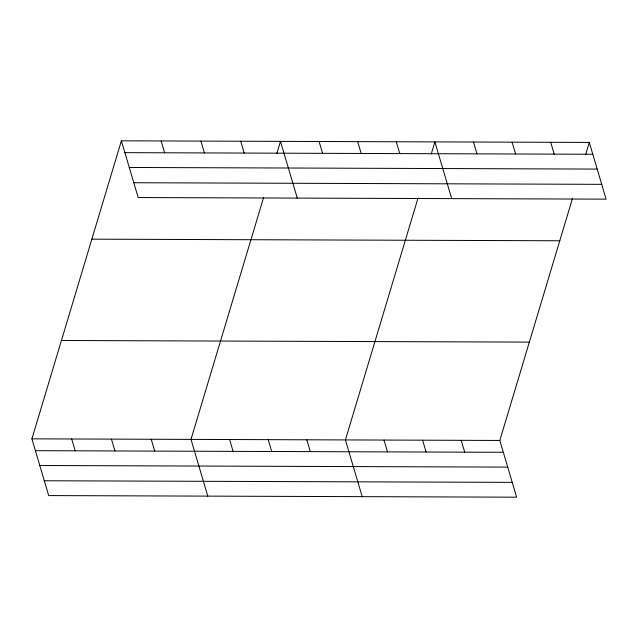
<?xml version="1.0" encoding="UTF-8"?>
<svg xmlns="http://www.w3.org/2000/svg" width="638" height="638" viewBox="0 0 638 638"><rect width="100%" height="100%" fill="white"/><g stroke="black" fill="none" stroke-linecap="round" stroke-linejoin="round"><path stroke-width="0.96" d="M572.422 198.625L499.817 440.451L516.62 497.185L48.703 495.574L31.9 438.848L121.379 140.815L589.297 142.426L606.1 199.152L138.183 197.549L121.379 140.815M263.598 197.565L190.993 439.391L207.797 496.125M276.82 153.543L280.473 141.365L297.276 198.091M418.01 198.091L345.405 439.925L362.209 496.651M431.232 154.069L434.885 141.891L451.688 198.625M585.636 154.603L589.297 142.426M124.888 152.657L592.806 154.26M129.275 167.467L597.192 169.078M133.797 182.731L601.714 184.342M91.856 239.17L559.765 240.773M61.431 340.501L529.341 342.104M31.9 438.848L499.817 440.451M35.409 450.683L503.318 452.294M39.795 465.501L507.712 467.104M44.317 480.765L512.234 482.368M550.69 142.29L554.199 154.133M512.091 142.162L515.6 153.997M473.484 142.027L476.993 153.862M396.278 141.764L399.787 153.599M461.21 440.324L464.719 452.159M357.679 141.628L361.188 153.471M422.611 440.188L426.112 452.031M319.072 141.492L322.581 153.335M384.004 440.053L387.513 451.895M240.701 141.229L244.21 153.064M306.798 439.789L310.307 451.632M200.93 141.094L204.431 152.929M268.199 439.662L271.7 451.497M161.151 140.958L164.66 152.793M229.592 439.526L233.101 451.361M151.222 439.255L154.723 451.098M111.443 439.119L114.952 450.962M71.671 438.984L75.18 450.819"/></g></svg>
